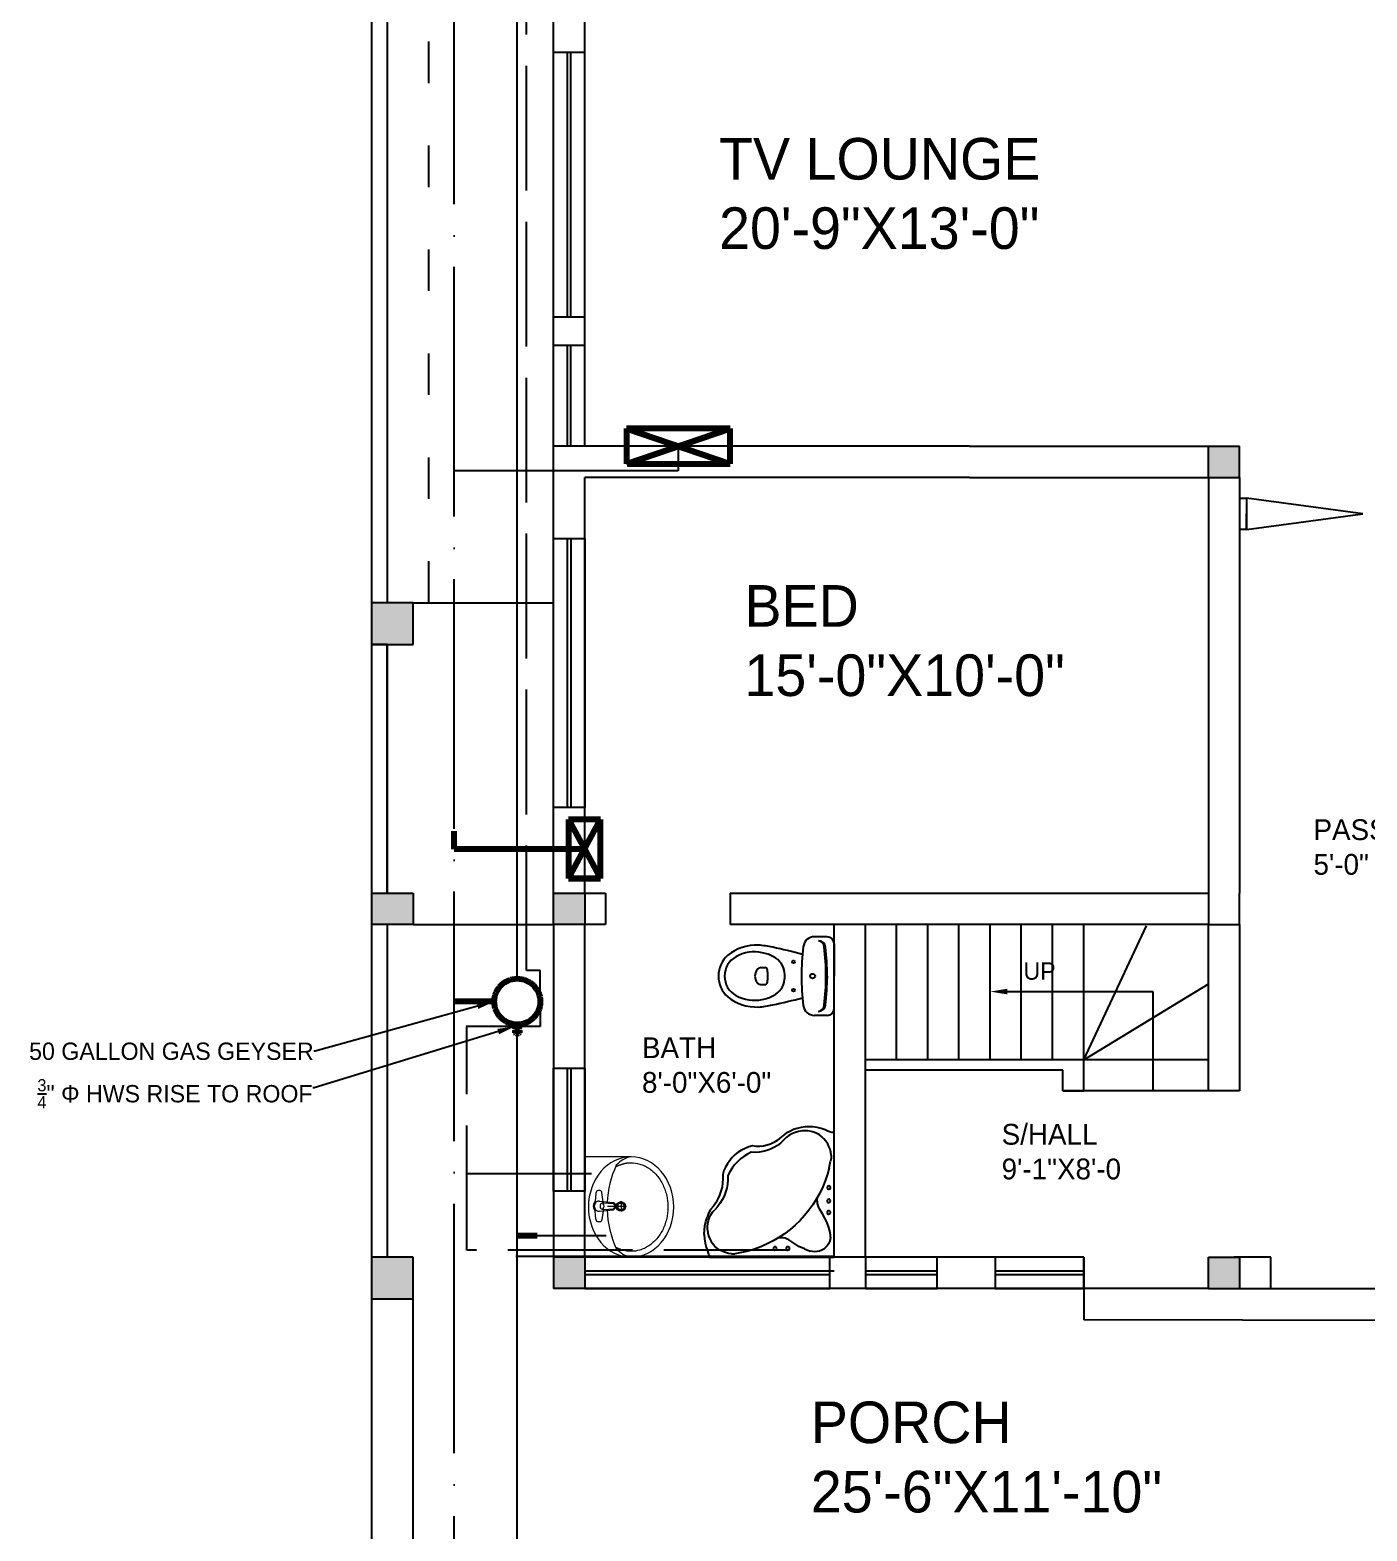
# Model space of a CAD drawing. Header units: inches. Extents: x 15230 to 16216, y 23508 to 24601.
# Drawn here: x 15234.3 to 15620.1, y 23776.1 to 24209.2 of the extents above; entities that cross this region are included whole.
import ezdxf
from ezdxf import colors
from ezdxf.entities.mleader import LeaderData, LeaderLine
from ezdxf.math import Vec2, Vec3

# ---------------------------------------------------------------- set-up
doc = ezdxf.new("R2010")
doc.units = ezdxf.units.IN
doc.header["$MEASUREMENT"] = 0
for name, pattern in [('ACAD_ISO02W100', [15, 12, -3]), ('ACAD_ISO03W100', [30, 12, -18]), ('ACAD_ISO04W100', [30, 24, -3, 0, -3])]:
    doc.linetypes.add(name, pattern=pattern)
for name, color, linetype in [('brownn', 42, 'Continuous'), ('HOT WATER SUPPLY', 1, 'ACAD_ISO02W100'), ('Layer2', 140, 'Continuous'), ('orange', 20, 'Continuous'), ('shade', 145, 'ACAD_ISO03W100'), ('STAIRS', 80, 'Continuous'), ('SUI GAS LINE', 30, 'ACAD_ISO04W100'), ('supply pipe', 140, 'Continuous'), ('TEXT', 31, 'Continuous'), ('WINDOWS', 210, 'Continuous')]:
    doc.layers.add(name, color=color, linetype=linetype)
doc.styles.get("Standard").update_dxf_attribs({"font": ''})
doc.styles.get('Standard').set_extended_font_data('Bahnschrift')

# ---------------------------------------------------------------- blocks, each defined once
blk = doc.blocks.new('A$C551B637B')
for p, q in [((0.012, 1.349, -0.343), (0.024, 1.397, -0.343)), ((0.024, 1.397, -0.343), (0.041, 1.444, -0.343)), ((0.053, 1.479, -0.343), (0.041, 1.444, -0.343)), ((0.053, 1.479, -0.343), (0.06, 1.515, -0.343)), ((0.06, 1.515, -0.343), (1.507, 1.513, -0.343)), ((0.152, 1.41, -0.343), (0.124, 1.387, -0.343)), ((0.182, 1.431, -0.343), (0.152, 1.41, -0.343)), ((0.214, 1.448, -0.343), (0.182, 1.431, -0.343)), ((0.247, 1.46, -0.343), (0.214, 1.448, -0.343)), ((0.282, 1.469, -0.343), (0.247, 1.46, -0.343)), ((0.317, 1.473, -0.343), (0.282, 1.469, -0.343)), ((0.317, 1.473, -0.343), (0.354, 1.473, -0.343)), ((0.431, 1.459, -0.343), (0.354, 1.473, -0.343)), ((0.508, 1.441, -0.343), (0.431, 1.459, -0.343)), ((0.583, 1.418, -0.343), (0.508, 1.441, -0.343)), ((0.657, 1.391, -0.343), (0.583, 1.418, -0.343)), ((0.799, 1.413, -0.343), (0.802, 1.42, -0.343)), ((0.802, 1.405, -0.343), (0.799, 1.413, -0.343)), ((0.802, 1.42, -0.343), (0.805, 1.427, -0.343)), ((0.805, 1.398, -0.343), (0.802, 1.405, -0.343)), ((0.805, 1.427, -0.343), (0.812, 1.432, -0.343)), ((0.812, 1.394, -0.343), (0.805, 1.398, -0.343)), ((0.812, 1.432, -0.343), (0.82, 1.433, -0.343)), ((0.82, 1.393, -0.343), (0.812, 1.394, -0.343)), ((0.828, 1.432, -0.343), (0.82, 1.433, -0.343)), ((0.828, 1.394, -0.343), (0.82, 1.393, -0.343)), ((0.828, 1.432, -0.343), (0.834, 1.427, -0.343)), ((0.834, 1.427, -0.343), (0.828, 1.432, -0.343)), ((0.834, 1.398, -0.343), (0.828, 1.394, -0.343)), ((0.834, 1.427, -0.343), (0.838, 1.42, -0.343)), ((0.838, 1.405, -0.343), (0.834, 1.398, -0.343)), ((0.838, 1.42, -0.343), (0.84, 1.413, -0.343)), ((0.84, 1.413, -0.343), (0.838, 1.405, -0.343)), ((0.949, 1.413, -0.343), (0.95, 1.42, -0.343)), ((0.95, 1.405, -0.343), (0.949, 1.413, -0.343)), ((0.95, 1.42, -0.343), (0.955, 1.427, -0.343)), ((0.955, 1.398, -0.343), (0.95, 1.405, -0.343)), ((0.955, 1.427, -0.343), (0.961, 1.432, -0.343)), ((0.961, 1.394, -0.343), (0.955, 1.398, -0.343)), ((0.961, 1.432, -0.343), (0.968, 1.433, -0.343)), ((0.968, 1.393, -0.343), (0.961, 1.394, -0.343)), ((0.976, 1.432, -0.343), (0.968, 1.433, -0.343)), ((0.976, 1.394, -0.343), (0.968, 1.393, -0.343)), ((0.976, 1.432, -0.343), (0.983, 1.427, -0.343)), ((0.983, 1.398, -0.343), (0.976, 1.394, -0.343)), ((0.983, 1.427, -0.343), (0.988, 1.42, -0.343)), ((0.988, 1.405, -0.343), (0.983, 1.398, -0.343)), ((0.988, 1.42, -0.343), (0.989, 1.413, -0.343)), ((0.989, 1.413, -0.343), (0.988, 1.405, -0.343)), ((1.163, 1.417, -0.343), (1.098, 1.387, -0.343)), ((1.163, 1.417, -0.343), (1.228, 1.441, -0.343)), ((1.255, 1.447, -0.343), (1.228, 1.441, -0.343)), ((1.282, 1.449, -0.343), (1.255, 1.447, -0.343)), ((1.309, 1.448, -0.343), (1.282, 1.449, -0.343)), ((1.336, 1.441, -0.343), (1.309, 1.448, -0.343)), ((1.362, 1.432, -0.343), (1.336, 1.441, -0.343)), ((1.386, 1.418, -0.343), (1.362, 1.432, -0.343)), ((1.406, 1.401, -0.343), (1.386, 1.418, -0.343)), ((1.425, 1.381, -0.343), (1.406, 1.401, -0.343)), ((1.507, 1.513, -0.343), (1.507, 0.068, -0.343)), ((0, 1.249, -0.343), (0.003, 1.298, -0.343)), ((0, 1.249, -0.343), (0.001, 1.198, -0.343)), ((0.003, 1.298, -0.343), (0.012, 1.349, -0.343)), ((0.037, 1.194, -0.343), (0.041, 1.229, -0.343)), ((0.041, 1.229, -0.343), (0.049, 1.265, -0.343)), ((0.049, 1.265, -0.343), (0.063, 1.298, -0.343)), ((0.063, 1.298, -0.343), (0.079, 1.331, -0.343)), ((0.079, 1.331, -0.343), (0.1, 1.359, -0.343)), ((0.124, 1.387, -0.343), (0.1, 1.359, -0.343)), ((0.729, 1.359, -0.343), (0.657, 1.391, -0.343)), ((0.798, 1.324, -0.343), (0.729, 1.359, -0.343)), ((0.866, 1.285, -0.343), (0.798, 1.324, -0.343)), ((0.846, 1.297, -0.343), (0.826, 1.309, -0.343)), ((0.868, 1.29, -0.343), (0.846, 1.297, -0.343)), ((0.932, 1.241, -0.343), (0.866, 1.285, -0.343)), ((0.891, 1.287, -0.343), (0.868, 1.29, -0.343)), ((0.915, 1.288, -0.343), (0.891, 1.287, -0.343)), ((0.938, 1.293, -0.343), (0.915, 1.288, -0.343)), ((0.995, 1.193, -0.343), (0.932, 1.241, -0.343)), ((0.96, 1.302, -0.343), (0.938, 1.293, -0.343)), ((0.98, 1.313, -0.343), (0.96, 1.302, -0.343)), ((1.037, 1.352, -0.343), (0.98, 1.313, -0.343)), ((1.098, 1.387, -0.343), (1.037, 1.352, -0.343)), ((1.441, 1.358, -0.343), (1.425, 1.381, -0.343)), ((1.452, 1.333, -0.343), (1.441, 1.358, -0.343)), ((1.459, 1.226, -0.343), (1.443, 1.17, -0.343)), ((1.46, 1.308, -0.343), (1.452, 1.333, -0.343)), ((1.464, 1.252, -0.343), (1.459, 1.226, -0.343)), ((1.464, 1.28, -0.343), (1.46, 1.308, -0.343)), ((1.464, 1.28, -0.343), (1.464, 1.252, -0.343)), ((0.001, 1.198, -0.343), (0.007, 1.149, -0.343)), ((0.007, 1.149, -0.343), (0.017, 1.099, -0.343)), ((0.017, 1.099, -0.343), (0.032, 1.051, -0.343)), ((0.051, 1.004, -0.343), (0.032, 1.051, -0.343)), ((0.037, 1.194, -0.343), (0.036, 1.158, -0.343)), ((0.036, 1.158, -0.343), (0.04, 1.122, -0.343)), ((0.04, 1.122, -0.343), (0.048, 1.087, -0.343)), ((0.048, 1.087, -0.343), (0.061, 1.053, -0.343)), ((0.061, 1.053, -0.343), (0.077, 1.021, -0.343)), ((1.053, 1.142, -0.343), (0.995, 1.193, -0.343)), ((1.111, 1.087, -0.343), (1.053, 1.142, -0.343)), ((1.164, 1.029, -0.343), (1.111, 1.087, -0.343)), ((1.398, 1.061, -0.343), (1.371, 1.01, -0.343)), ((1.424, 1.114, -0.343), (1.398, 1.061, -0.343)), ((1.443, 1.17, -0.343), (1.424, 1.114, -0.343)), ((0.074, 0.959, -0.343), (0.051, 1.004, -0.343)), ((0.106, 0.922, -0.343), (0.074, 0.959, -0.343)), ((0.077, 1.021, -0.343), (0.097, 0.991, -0.343)), ((0.097, 0.991, -0.343), (0.121, 0.964, -0.343)), ((0.133, 0.882, -0.343), (0.106, 0.922, -0.343)), ((0.153, 0.928, -0.343), (0.121, 0.964, -0.343)), ((0.158, 0.838, -0.343), (0.133, 0.882, -0.343)), ((0.182, 0.889, -0.343), (0.153, 0.928, -0.343)), ((0.207, 0.848, -0.343), (0.182, 0.889, -0.343)), ((1.213, 0.968, -0.343), (1.164, 1.029, -0.343)), ((1.259, 0.905, -0.343), (1.213, 0.968, -0.343)), ((1.302, 0.838, -0.343), (1.259, 0.905, -0.343)), ((1.308, 0.864, -0.343), (1.31, 0.89, -0.343)), ((1.31, 0.89, -0.343), (1.316, 0.915, -0.343)), ((1.316, 0.915, -0.343), (1.325, 0.938, -0.343)), ((1.339, 0.961, -0.343), (1.325, 0.938, -0.343)), ((1.371, 1.01, -0.343), (1.339, 0.961, -0.343)), ((1.423, 0.994, -0.343), (1.425, 1.002, -0.343)), ((1.425, 0.987, -0.343), (1.423, 0.994, -0.343)), ((1.425, 1.002, -0.343), (1.428, 1.009, -0.343)), ((1.428, 0.98, -0.343), (1.425, 0.987, -0.343)), ((1.425, 0.869, -0.343), (1.428, 0.876, -0.343)), ((1.428, 1.009, -0.343), (1.435, 1.013, -0.343)), ((1.435, 0.975, -0.343), (1.428, 0.98, -0.343)), ((1.428, 0.876, -0.343), (1.435, 0.88, -0.343)), ((1.435, 1.013, -0.343), (1.443, 1.014, -0.343)), ((1.443, 0.974, -0.343), (1.435, 0.975, -0.343)), ((1.435, 0.88, -0.343), (1.443, 0.882, -0.343)), ((1.451, 1.013, -0.343), (1.443, 1.014, -0.343)), ((1.451, 0.975, -0.343), (1.443, 0.974, -0.343)), ((1.451, 0.88, -0.343), (1.443, 0.882, -0.343)), ((1.451, 1.013, -0.343), (1.457, 1.009, -0.343)), ((1.457, 0.98, -0.343), (1.451, 0.975, -0.343)), ((1.451, 0.88, -0.343), (1.457, 0.876, -0.343)), ((1.457, 1.009, -0.343), (1.462, 1.002, -0.343)), ((1.462, 0.987, -0.343), (1.457, 0.98, -0.343)), ((1.457, 0.876, -0.343), (1.462, 0.869, -0.343)), ((1.462, 1.002, -0.343), (1.463, 0.994, -0.343)), ((1.463, 0.994, -0.343), (1.462, 0.987, -0.343)), ((0.178, 0.793, -0.343), (0.158, 0.838, -0.343)), ((0.194, 0.747, -0.343), (0.178, 0.793, -0.343)), ((0.206, 0.7, -0.343), (0.194, 0.747, -0.343)), ((0.213, 0.651, -0.343), (0.206, 0.7, -0.343)), ((0.229, 0.804, -0.343), (0.207, 0.848, -0.343)), ((0.246, 0.759, -0.343), (0.229, 0.804, -0.343)), ((0.26, 0.712, -0.343), (0.246, 0.759, -0.343)), ((0.269, 0.665, -0.343), (0.26, 0.712, -0.343)), ((1.34, 0.769, -0.343), (1.302, 0.838, -0.343)), ((1.308, 0.864, -0.343), (1.31, 0.838, -0.343)), ((1.31, 0.838, -0.343), (1.317, 0.813, -0.343)), ((1.317, 0.813, -0.343), (1.327, 0.79, -0.343)), ((1.373, 0.699, -0.343), (1.34, 0.769, -0.343)), ((1.403, 0.627, -0.343), (1.373, 0.699, -0.343)), ((1.423, 0.861, -0.343), (1.425, 0.869, -0.343)), ((1.425, 0.854, -0.343), (1.423, 0.861, -0.343)), ((1.423, 0.707, -0.343), (1.425, 0.715, -0.343)), ((1.425, 0.699, -0.343), (1.423, 0.707, -0.343)), ((1.428, 0.848, -0.343), (1.425, 0.854, -0.343)), ((1.425, 0.715, -0.343), (1.428, 0.721, -0.343)), ((1.428, 0.693, -0.343), (1.425, 0.699, -0.343)), ((1.435, 0.843, -0.343), (1.428, 0.848, -0.343)), ((1.428, 0.721, -0.343), (1.435, 0.726, -0.343)), ((1.443, 0.842, -0.343), (1.435, 0.843, -0.343)), ((1.435, 0.726, -0.343), (1.443, 0.728, -0.343)), ((1.451, 0.843, -0.343), (1.443, 0.842, -0.343)), ((1.451, 0.726, -0.343), (1.443, 0.728, -0.343)), ((1.457, 0.848, -0.343), (1.451, 0.843, -0.343)), ((1.451, 0.726, -0.343), (1.457, 0.721, -0.343)), ((1.462, 0.854, -0.343), (1.457, 0.848, -0.343)), ((1.457, 0.721, -0.343), (1.462, 0.715, -0.343)), ((1.462, 0.699, -0.343), (1.457, 0.693, -0.343)), ((1.462, 0.869, -0.343), (1.463, 0.861, -0.343)), ((1.463, 0.861, -0.343), (1.462, 0.854, -0.343)), ((1.462, 0.715, -0.343), (1.463, 0.707, -0.343)), ((1.463, 0.707, -0.343), (1.462, 0.699, -0.343)), ((0.215, 0.603, -0.343), (0.213, 0.651, -0.343)), ((0.214, 0.553, -0.343), (0.215, 0.603, -0.343)), ((0.228, 0.509, -0.343), (0.214, 0.553, -0.343)), ((0.274, 0.616, -0.343), (0.269, 0.665, -0.343)), ((0.275, 0.567, -0.343), (0.274, 0.616, -0.343)), ((0.297, 0.523, -0.343), (0.275, 0.567, -0.343)), ((0.322, 0.482, -0.343), (0.297, 0.523, -0.343)), ((1.428, 0.552, -0.343), (1.403, 0.627, -0.343)), ((1.435, 0.689, -0.343), (1.428, 0.693, -0.343)), ((1.449, 0.476, -0.343), (1.428, 0.552, -0.343)), ((1.443, 0.687, -0.343), (1.435, 0.689, -0.343)), ((1.451, 0.689, -0.343), (1.443, 0.687, -0.343)), ((1.457, 0.693, -0.343), (1.451, 0.689, -0.343)), ((0.246, 0.468, -0.343), (0.228, 0.509, -0.343)), ((0.269, 0.429, -0.343), (0.246, 0.468, -0.343)), ((0.296, 0.391, -0.343), (0.269, 0.429, -0.343)), ((0.325, 0.356, -0.343), (0.296, 0.391, -0.343)), ((0.352, 0.443, -0.343), (0.322, 0.482, -0.343)), ((0.358, 0.324, -0.343), (0.325, 0.356, -0.343)), ((0.385, 0.407, -0.343), (0.352, 0.443, -0.343)), ((0.421, 0.374, -0.343), (0.385, 0.407, -0.343)), ((0.46, 0.344, -0.343), (0.421, 0.374, -0.343)), ((1.449, 0.476, -0.343), (1.465, 0.399, -0.343)), ((1.47, 0.365, -0.343), (1.465, 0.399, -0.343)), ((1.47, 0.329, -0.343), (1.47, 0.365, -0.343)), ((0.394, 0.297, -0.343), (0.358, 0.324, -0.343)), ((0.432, 0.271, -0.343), (0.394, 0.297, -0.343)), ((0.473, 0.251, -0.343), (0.432, 0.271, -0.343)), ((0.501, 0.319, -0.343), (0.46, 0.344, -0.343)), ((0.515, 0.235, -0.343), (0.473, 0.251, -0.343)), ((0.545, 0.297, -0.343), (0.501, 0.319, -0.343)), ((0.559, 0.222, -0.343), (0.515, 0.235, -0.343)), ((0.591, 0.298, -0.343), (0.545, 0.297, -0.343)), ((0.601, 0.228, -0.343), (0.559, 0.222, -0.343)), ((0.636, 0.296, -0.343), (0.591, 0.298, -0.343)), ((0.644, 0.229, -0.343), (0.601, 0.228, -0.343)), ((0.681, 0.289, -0.343), (0.636, 0.296, -0.343)), ((0.687, 0.225, -0.343), (0.644, 0.229, -0.343)), ((0.726, 0.277, -0.343), (0.681, 0.289, -0.343)), ((0.729, 0.216, -0.343), (0.687, 0.225, -0.343)), ((0.768, 0.261, -0.343), (0.726, 0.277, -0.343)), ((0.769, 0.202, -0.343), (0.729, 0.216, -0.343)), ((0.808, 0.24, -0.343), (0.768, 0.261, -0.343)), ((0.807, 0.183, -0.343), (0.769, 0.202, -0.343)), ((0.844, 0.16, -0.343), (0.807, 0.183, -0.343)), ((0.848, 0.217, -0.343), (0.808, 0.24, -0.343)), ((0.884, 0.19, -0.343), (0.848, 0.217, -0.343)), ((0.917, 0.158, -0.343), (0.884, 0.19, -0.343)), ((1.431, 0.197, -0.343), (1.411, 0.167, -0.343)), ((1.446, 0.228, -0.343), (1.431, 0.197, -0.343)), ((1.458, 0.261, -0.343), (1.446, 0.228, -0.343)), ((1.466, 0.294, -0.343), (1.458, 0.261, -0.343)), ((1.47, 0.329, -0.343), (1.466, 0.294, -0.343)), ((0.877, 0.133, -0.343), (0.844, 0.16, -0.343)), ((0.913, 0.103, -0.343), (0.877, 0.133, -0.343)), ((0.951, 0.077, -0.343), (0.913, 0.103, -0.343)), ((0.948, 0.124, -0.343), (0.917, 0.158, -0.343)), ((0.981, 0.101, -0.343), (0.948, 0.124, -0.343)), ((0.992, 0.054, -0.343), (0.951, 0.077, -0.343)), ((1.017, 0.083, -0.343), (0.981, 0.101, -0.343)), ((1.035, 0.034, -0.343), (0.992, 0.054, -0.343)), ((1.055, 0.068, -0.343), (1.017, 0.083, -0.343)), ((1.079, 0.02, -0.343), (1.035, 0.034, -0.343)), ((1.094, 0.056, -0.343), (1.055, 0.068, -0.343)), ((1.125, 0.009, -0.343), (1.079, 0.02, -0.343)), ((1.134, 0.049, -0.343), (1.094, 0.056, -0.343)), ((1.171, 0.002, -0.343), (1.125, 0.009, -0.343)), ((1.168, 0.047, -0.343), (1.134, 0.049, -0.343)), ((1.204, 0.048, -0.343), (1.168, 0.047, -0.343)), ((1.218, 0, -0.343), (1.171, 0.002, -0.343)), ((1.239, 0.054, -0.343), (1.204, 0.048, -0.343)), ((1.264, 0.002, -0.343), (1.218, 0, -0.343)), ((1.272, 0.064, -0.343), (1.239, 0.054, -0.343)), ((1.31, 0.009, -0.343), (1.264, 0.002, -0.343)), ((1.304, 0.078, -0.343), (1.272, 0.064, -0.343)), ((1.335, 0.095, -0.343), (1.304, 0.078, -0.343)), ((1.356, 0.02, -0.343), (1.31, 0.009, -0.343)), ((1.363, 0.116, -0.343), (1.335, 0.095, -0.343)), ((1.4, 0.036, -0.343), (1.356, 0.02, -0.343)), ((1.388, 0.14, -0.343), (1.363, 0.116, -0.343)), ((1.411, 0.167, -0.343), (1.388, 0.14, -0.343)), ((1.425, 0.049, -0.343), (1.4, 0.036, -0.343)), ((1.451, 0.06, -0.343), (1.425, 0.049, -0.343)), ((1.479, 0.066, -0.343), (1.451, 0.06, -0.343)), ((1.507, 0.068, -0.343), (1.479, 0.066, -0.343))]:
    blk.add_line(p, q)
blk = doc.blocks.new('A$C73A21F1E')
for p, q in [((0, 0.615), (0, 0.5434)), ((0.04, 0.655), (0.2225, 0.655)), ((0.2225, 0.615), (0.2114, 0.615)), ((0.405, 0.655), (0.2225, 0.655)), ((0.2225, 0.615), (0.2336, 0.615)), ((0.445, 0.615), (0.445, 0.5434)), ((0.1745, 0.242), (0.1745, 0.2621)), ((0.2705, 0.242), (0.2705, 0.2621))]:
    blk.add_line(p, q)
for centre, radius in [((0.2225, 0.533), 0.0135), ((0.2225, 0.533), 0.0135), ((0.1425, 0.425), 0.0075), ((0.3025, 0.425), 0.0075)]:
    blk.add_circle(centre, radius)
for centre, radius, start, end in [((0.04, 0.615), 0.04, 90, 180), ((0.063, 0.5663), 0.04, 96.27189, 180), ((0.0624, 0.5591), 0.04, 96.21414, 169.75716), ((0.2225, -0.885), 1.493, 90, 96.33055), ((0.2225, -0.885), 1.5, 90, 96.27189), ((0.2225, -0.885), 1.5, 83.72811, 90), ((0.2225, -0.885), 1.493, 83.66945, 90), ((0.382, 0.5663), 0.04, 0, 83.72811), ((0.3826, 0.5591), 0.04, 10.24284, 83.78586), ((0.405, 0.615), 0.04, 0, 90), ((0.064, 0.5434), 0.064, 180, 263.20695), ((0.381, 0.5434), 0.064, 276.79305, 0), ((0.2225, 1.874), 1.404, 263.20695, 270), ((2.5087, -0.1946), 2.5, 164.45601, 168.42561), ((0.2225, 1.874), 1.404, 270, 276.79305), ((-2.0637, -0.1946), 2.5, 11.57439, 15.54399), ((0.2155, 0.259), 0.1156, 96.24191, 152.59732), ((0.2225, 0.195), 0.18, 90, 96.24191), ((0.2225, 0.195), 0.18, 83.75809, 90), ((0.2295, 0.259), 0.1156, 27.40268, 83.75809), ((0.6457, 0.1793), 0.6, 167.70933, 175.6206), ((0.3348, 0.1972), 0.25, 152.59732, 168.38048), ((0.1895, 0.2621), 0.015, 96.64916, 180), ((0.2225, -0.021), 0.3, 90, 96.64916), ((0.2225, -0.021), 0.3, 83.35084, 90), ((0.2555, 0.2621), 0.015, 0, 83.35084), ((0.1102, 0.1972), 0.25, 11.61952, 27.40268), ((-0.2007, 0.1793), 0.6, 4.3794, 12.29067), ((0.3073, 0.2146), 0.26, 177.69717, 218.71313), ((0.3015, 0.204), 0.216, 168.38048, 209.11615), ((0.2045, 0.242), 0.03, 180, 233.1301), ((0.2225, 0.266), 0.06, 233.1301, 270), ((0.2225, 0.266), 0.06, 270, 306.8699), ((0.2405, 0.242), 0.03, 306.8699, 0), ((0.1435, 0.204), 0.216, 330.88385, 11.61952), ((0.1377, 0.2146), 0.26, 321.28687, 2.30283), ((0.2225, 0.16), 0.1256, 209.11615, 270), ((0.2225, 0.16), 0.1256, 270, 330.88385), ((0.2225, 0.16), 0.16, 222.43623, 270), ((0.2225, 0.16), 0.16, 270, 317.56377)]:
    blk.add_arc(centre, radius, start, end)
blk = doc.blocks.new('A$C33FC0FF0')
at = {"lineweight": 5}
for p, q in [((0, 0.4507), (0.508, 0.4507)), ((0, 0.2159), (0, 0.4507)), ((0.1789, 0.3732), (0.1792, 0.3806)), ((0.1929, 0.3939), (0.2338, 0.3984)), ((0.2335, 0.3797), (0.2398, 0.3058)), ((0.2832, 0.3797), (0.277, 0.3058)), ((0.3236, 0.3939), (0.2827, 0.3984)), ((0.3375, 0.3732), (0.3372, 0.3806)), ((0.508, 0.2159), (0.508, 0.4507)), ((0.2354, 0.3571), (0.1891, 0.3634)), ((0.2409, 0.3556), (0.2454, 0.3058)), ((0.2576, 0.3357), (0.2576, 0.2387)), ((0.2759, 0.3552), (0.2714, 0.3058)), ((0.281, 0.3571), (0.3273, 0.3634)), ((0.2841, 0.267), (0.2315, 0.267)), ((0.2483, 0.2966), (0.2503, 0.2841)), ((0.2681, 0.2966), (0.2661, 0.2841))]:
    blk.add_line(p, q, dxfattribs=at)
for radius in [0.0238, 0.0218, 0.0168]:
    blk.add_circle((0.2574, 0.2676), radius, dxfattribs=at)
for centre, radius, start, end in [((0.1922, 0.381), 0.0129, 87.02469, 181.37616), ((0.2584, 0.3802), 0.0249, 351.54663, 188.45337), ((0.2328, 0.4098), 0.0115, 274.68096, 310.75251), ((0.2584, 0.3802), 0.0277, 49.17451, 130.75251), ((0.2584, 0.3802), 0.0219, 37.14189, 142.85811), ((0.284, 0.4098), 0.0115, 229.17451, 265.31904), ((0.3242, 0.381), 0.0129, 358.62384, 92.97531), ((0.2545, -0.1673), 0.5045, 91.75198, 114.66864), ((0.1903, 0.3749), 0.0115, 188.60956, 263.97132), ((0.2584, 0.3149), 0.0207, 206.0612, 333.9388), ((0.2584, 0.3555), 0.0175, 352.53044, 188.64942), ((0.2427, 0.3589), 0.00379, 241.88716, 322.88594), ((0.2584, 0.3132), 0.015, 209.69773, 330.30227), ((0.26, 0.3772), 0.0251, 235.27917, 265.14883), ((0.2557, 0.3798), 0.0276, 274.57232, 303.01377), ((0.2737, 0.3589), 0.00379, 217.11406, 298.11284), ((0.2545, -0.1673), 0.5045, 65.33136, 87.44894), ((0.3261, 0.3749), 0.0115, 276.02868, 351.39044), ((0.136, 0.1886), 0.1379, 131.90607, 168.53046), ((0.2582, 0.2909), 0.0104, 220.61316, 319.38684), ((0.373, 0.1886), 0.1379, 11.46972, 48.09393)]:
    blk.add_arc(centre, radius, start, end, dxfattribs=at)
at = {"lineweight": 5, "extrusion": (5.55112e-17, -3.33067e-16, -1)}
blk.add_ellipse((0.254, 0.2159), major_axis=(0.254, 0), ratio=0.850394, dxfattribs=at)
at = {"lineweight": 5}
blk.add_open_spline([(0.4566, 0.295), (0.4577, 0.2931), (0.4587, 0.2912), (0.4603, 0.2883), (0.4607, 0.2873), (0.4617, 0.2854), (0.4622, 0.2844), (0.4627, 0.2832), (0.4629, 0.283), (0.4633, 0.282), (0.4636, 0.2813), (0.4644, 0.2796), (0.4648, 0.2786), (0.4657, 0.2767), (0.4661, 0.2757), (0.4668, 0.2737), (0.4672, 0.2728), (0.468, 0.2708), (0.4683, 0.2698), (0.469, 0.2679), (0.4694, 0.2669), (0.4699, 0.2655), (0.47, 0.265), (0.4703, 0.264), (0.4705, 0.2635), (0.4708, 0.2625), (0.471, 0.262), (0.4713, 0.2611), (0.4714, 0.2606), (0.4715, 0.2601), (0.4716, 0.2601), (0.4717, 0.2596), (0.4718, 0.2591), (0.4721, 0.2582), (0.4722, 0.2577), (0.4725, 0.2567), (0.4726, 0.2562), (0.4729, 0.2552), (0.473, 0.2548), (0.4734, 0.2533), (0.4736, 0.2523), (0.4741, 0.2504), (0.4743, 0.2494), (0.4747, 0.2475), (0.4749, 0.2465), (0.4753, 0.2446), (0.4755, 0.2437), (0.4758, 0.2417), (0.476, 0.2408), (0.4763, 0.2389), (0.4764, 0.2379), (0.4767, 0.236), (0.4768, 0.2351), (0.477, 0.2332), (0.4771, 0.2322), (0.4774, 0.2294), (0.4776, 0.2275), (0.4778, 0.2238), (0.4779, 0.2219), (0.478, 0.2191), (0.478, 0.2182), (0.478, 0.2168), (0.478, 0.2163), (0.478, 0.2159), (0.478, 0.2017), (0.476, 0.1868), (0.4693, 0.1641), (0.4665, 0.1565), (0.4595, 0.1415), (0.4553, 0.134), (0.4493, 0.1249), (0.448, 0.1231), (0.4429, 0.1159), (0.4387, 0.1106), (0.4281, 0.0987), (0.4214, 0.0921), (0.4069, 0.0798), (0.3992, 0.0741), (0.3828, 0.0636), (0.3742, 0.0588), (0.3564, 0.0503), (0.3473, 0.0466), (0.3286, 0.0403), (0.319, 0.0377), (0.305, 0.0347), (0.3003, 0.0339), (0.2908, 0.0324), (0.2861, 0.0318), (0.2769, 0.0308), (0.2722, 0.0304), (0.2631, 0.03), (0.2587, 0.0299), (0.2539, 0.0299), (0.2538, 0.0299), (0.2491, 0.0299), (0.2448, 0.03), (0.2358, 0.0304), (0.2311, 0.0308), (0.2219, 0.0318), (0.2172, 0.0324), (0.2077, 0.0339), (0.203, 0.0347), (0.189, 0.0377), (0.1794, 0.0403), (0.1607, 0.0466), (0.1516, 0.0503), (0.1338, 0.0588), (0.1252, 0.0636), (0.1088, 0.0741), (0.1011, 0.0798), (0.0866, 0.0921), (0.0799, 0.0987), (0.0678, 0.1123), (0.0623, 0.1195), (0.0527, 0.134), (0.0485, 0.1415), (0.0415, 0.1565), (0.0387, 0.1641), (0.032, 0.1868), (0.03, 0.2017), (0.03, 0.2301), (0.032, 0.245), (0.0387, 0.2676), (0.0415, 0.2752), (0.0469, 0.2866), (0.0489, 0.2906), (0.051, 0.2944)], degree=3, knots=[2.909358, 2.909358, 2.909358, 2.909358, 3.057135, 3.057135, 3.131023, 3.131023, 3.204911, 3.204911, 3.223577, 3.223577, 3.278799, 3.278799, 3.352687, 3.352687, 3.426575, 3.426575, 3.500463, 3.500463, 3.574351, 3.574351, 3.64824, 3.64824, 3.685184, 3.685184, 3.722128, 3.722128, 3.759072, 3.759072, 3.796016, 3.796016, 3.796675, 3.796675, 3.83296, 3.83296, 3.869904, 3.869904, 3.906848, 3.906848, 3.943792, 3.943792, 4.01768, 4.01768, 4.091568, 4.091568, 4.165457, 4.165457, 4.239345, 4.239345, 4.313233, 4.313233, 4.387121, 4.387121, 4.461009, 4.461009, 4.534897, 4.534897, 4.682673, 4.682673, 4.83045, 4.83045, 4.904338, 4.904338, 4.942871, 4.942871, 4.942871, 5.090647, 5.090647, 5.164535, 5.164535, 5.238424, 5.238424, 5.257089, 5.257089, 5.312312, 5.312312, 5.3862, 5.3862, 5.460088, 5.460088, 5.533976, 5.533976, 5.607864, 5.607864, 5.681752, 5.681752, 5.718696, 5.718696, 5.755641, 5.755641, 5.792585, 5.792585, 5.829529, 5.829529, 5.830188, 5.830188, 5.866473, 5.866473, 5.903417, 5.903417, 5.940361, 5.940361, 5.977305, 5.977305, 6.051193, 6.051193, 6.125081, 6.125081, 6.198969, 6.198969, 6.272857, 6.272857, 6.346746, 6.346746, 6.420634, 6.420634, 6.494522, 6.494522, 6.56841, 6.56841, 6.716186, 6.716186, 6.863963, 6.863963, 6.937851, 6.937851, 6.976384, 6.976384, 6.976384, 6.976384], dxfattribs=at)

msp = doc.modelspace()

# ---------------------------------------------------------------- hatches: boundary and pattern name
at = {"layer": 'Defpoints'}
h = msp.add_hatch(dxfattribs=at)
h.set_pattern_fill('AR-CONC', color=250)
h.set_pattern_definition([(50, (0, 0), (7.1726018, -0.6275213), [0.75, -8.25]), (355, (0, 0), (-1.3875133, 7.5219213), [0.6, -6.6]), (100.451444, (0.598, -0.052), (5.7850885, 6.8943999), [0.637402, -7.0114211]), (46.1842, (0, 2), (10.6724133, -1.6551928), [1.125, -12.375]), (96.635635, (0.889, 1.862), (9.3466195, 9.741186), [0.9561034, -10.5171376]), (351.184164, (0, 2), (9.3466195, 9.741186), [0.9, -9.9]), (21, (1, 1.5), (5.9690705, -4.0261889), [0.75, -8.25]), (326, (1, 1.5), (2.4331533, 7.2515005), [0.6, -6.6]), (71.451445, (1.4974, 1.1645), (8.4022238, 3.2253115), [0.6374019, -7.0114211]), (37.5, (0, 0), (0.12159855, 3.32893854), [0, -6.52, 0, -6.7, 0, -6.625]), (7.5, (0, 0), (2.63069537, 3.9441171), [0, -3.82, 0, -6.37, 0, -2.525]), (327.5, (-2.23, 0), (5.33822436, -0.22554872), [0, -2.5, 0, -7.8, 0, -10.35]), (317.5, (-3.23, 0), (5.8318617, 1.0010498), [0, -3.25, 0, -5.18, 0, -7.35])])
h.paths.add_polyline_path([(15586.33, 23643.61), (15574.33, 23643.61), (15574.33, 23631.61), (15586.33, 23631.61)])
h.paths.add_polyline_path([(15344.83, 23643.61), (15332.83, 23643.61), (15332.83, 23634.11), (15332.83, 23633.11), (15344.83, 23633.11)])
h.paths.add_polyline_path([(15344.83, 23736.16), (15332.83, 23736.16), (15332.83, 23724.16), (15344.83, 23724.16)])
h.paths.add_polyline_path([(15344.83, 23855.1), (15332.83, 23855.1), (15332.83, 23843.1), (15344.83, 23843.1)])
h.paths.add_polyline_path([(15394.33, 23855.1), (15385.33, 23855.1), (15385.33, 23846.1), (15394.33, 23846.1)])
h.paths.add_polyline_path([(15583.33, 23855.1), (15581.75, 23855.1), (15574.33, 23855.1), (15574.33, 23846.1), (15583.33, 23846.1)])
h.paths.add_polyline_path([(15665.83, 23855.1), (15656.83, 23855.1), (15656.83, 23846.1), (15665.83, 23846.1)])
h.paths.add_polyline_path([(15665.83, 23765.1), (15656.83, 23765.1), (15656.83, 23756.1), (15665.83, 23756.1)])
h.paths.add_polyline_path([(15665.83, 23736.16), (15653.83, 23736.16), (15653.83, 23724.16), (15665.83, 23724.16)])
h.paths.add_polyline_path([(15830.83, 23765.1), (15821.83, 23765.1), (15821.83, 23756.1), (15830.83, 23756.1)])
h.paths.add_polyline_path([(15830.83, 23945.1), (15821.83, 23945.1), (15821.83, 23936.1), (15830.83, 23936.1)])
h.paths.add_polyline_path([(15665.83, 23945.1), (15656.83, 23945.1), (15656.83, 23936.1), (15665.83, 23936.1)])
h.paths.add_polyline_path([(15394.33, 23960.1), (15385.33, 23960.1), (15385.33, 23951.1), (15394.33, 23951.1)])
h.paths.add_polyline_path([(15344.83, 23960.1), (15332.83, 23960.1), (15332.83, 23951.1), (15344.83, 23951.1)])
h.paths.add_polyline_path([(15344.83, 24043.89), (15332.83, 24043.89), (15332.83, 24031.89), (15344.83, 24031.89)])
h.paths.add_polyline_path([(15583.33, 24089.08), (15574.33, 24089.09), (15574.33, 24080.1), (15583.33, 24080.1)])
h.paths.add_polyline_path([(15830.83, 24190.1), (15821.83, 24190.1), (15821.83, 24181.1), (15830.83, 24181.1)])
h.paths.add_polyline_path([(15830.83, 24074.1), (15821.83, 24074.1), (15821.83, 24065.1), (15830.83, 24065.1)])
h.paths.add_polyline_path([(15830.83, 24259.1), (15821.83, 24259.1), (15821.83, 24250.1), (15830.83, 24250.1)])
h.paths.add_polyline_path([(15689.83, 24259.1), (15677.83, 24259.1), (15677.83, 24250.1), (15689.83, 24250.1)])
h.paths.add_polyline_path([(15583.33, 24254.1), (15574.33, 24254.1), (15574.33, 24245.1), (15583.33, 24245.1)])
h.paths.add_polyline_path([(15586.33, 24310.1), (15574.33, 24310.1), (15574.33, 24301.1), (15586.33, 24301.1)])
h.paths.add_polyline_path([(15394.33, 24254.1), (15385.33, 24254.1), (15385.33, 24245.1), (15394.33, 24245.1)])
h.paths.add_polyline_path([(15394.33, 24395.1), (15385.33, 24395.1), (15385.33, 24386.1), (15385.33, 24385.1), (15394.33, 24385.1), (15394.33, 24386.1)])
h.paths.add_polyline_path([(15394.33, 24476.1), (15385.33, 24476.1), (15385.33, 24467.1), (15394.33, 24467.1)])

# ---------------------------------------------------------------- linework, layer by layer
for p, q in [((15332.83, 24600.6), (15332.83, 23846.1)), ((15337.33, 24596.1), (15337.33, 24043.89)), ((15385.33, 24080.1), (15385.33, 24245.1)), ((15394.33, 24089.1), (15394.33, 24245.1)), ((15421.33, 24089.1), (15394.33, 24089.1)), ((15505.33, 24089.1), (15421.33, 24089.1)), ((15505.33, 24089.1), (15583.33, 24089.08)), ((15574.33, 24080.1), (15574.33, 24089.08)), ((15583.33, 24080.1), (15583.33, 24089.08)), ((15385.33, 23960.1), (15385.33, 24080.1)), ((15421.33, 24080.1), (15394.33, 24080.1)), ((15394.33, 23960.1), (15394.33, 24080.1)), ((15505.33, 24080.1), (15421.33, 24080.1)), ((15505.33, 24080.1), (15574.33, 24080.1)), ((15574.33, 24080.1), (15574.33, 23960.1)), ((15583.33, 24080.1), (15583.33, 23960.1)), ((15337.33, 24031.89), (15337.33, 23960.1)), ((15385.33, 23951.1), (15385.33, 23960.1)), ((15385.33, 23951.1), (15385.33, 23960.1)), ((15385.33, 23960.1), (15394.33, 23960.1)), ((15394.33, 23960.1), (15400.33, 23960.1)), ((15400.33, 23960.1), (15400.33, 23951.1)), ((15436.33, 23960.1), (15436.33, 23951.1)), ((15436.33, 23960.1), (15574.33, 23960.1)), ((15574.33, 23960.1), (15574.33, 23951.1)), ((15583.33, 23951.1), (15583.33, 23960.1)), ((15337.33, 23951.1), (15337.33, 23855.1)), ((15394.33, 23951.1), (15385.33, 23951.1)), ((15385.33, 23951.1), (15385.33, 23846.1)), ((15394.33, 23951.1), (15385.33, 23951.1)), ((15394.33, 23855.1), (15394.33, 23951.1)), ((15400.33, 23951.1), (15394.33, 23951.1)), ((15574.33, 23951.1), (15436.33, 23951.1)), ((15466.33, 23855.1), (15466.33, 23951.1)), ((15475.33, 23855.1), (15475.33, 23951.1)), ((15574.33, 23951.1), (15583.33, 23951.1)), ((15574.33, 23903.1), (15574.33, 23951.1)), ((15583.33, 23951.1), (15583.33, 23903.1)), ((15583.33, 23903.1), (15574.33, 23903.1)), ((15538.33, 23855.1), (15394.33, 23855.1)), ((15538.33, 23855.1), (15538.33, 23837.08)), ((15332.83, 23846.1), (15332.83, 23704.1)), ((15394.33, 23846.1), (15385.33, 23846.1)), ((15574.33, 23846.1), (15394.33, 23846.1)), ((15574.33, 23846.1), (15656.83, 23846.1)), ((15538.33, 23837.1), (15647.83, 23836.93))]:
    msp.add_line(p, q)
at = {"lineweight": 211, "ltscale": 3}
for p, q in [((15436.27, 24094.21), (15406.4, 24094.21)), ((15406.4, 24094.21), (15406.4, 24083.98)), ((15406.4, 24083.98), (15436.27, 24094.21)), ((15436.27, 24094.21), (15406.4, 24094.21)), ((15406.4, 24094.21), (15436.27, 24083.98)), ((15436.27, 24083.98), (15436.27, 24094.21)), ((15406.68, 24083.98), (15436.27, 24083.98)), ((15389.66, 23981.38), (15389.66, 23964.34)), ((15398.9, 23981.38), (15389.66, 23981.38)), ((15389.66, 23981.38), (15398.9, 23964.34)), ((15389.66, 23964.34), (15398.9, 23981.38)), ((15398.9, 23964.34), (15398.9, 23981.38)), ((15389.66, 23964.34), (15398.9, 23964.34)), ((15398.9, 23964.34), (15389.66, 23964.34))]:
    msp.add_line(p, q, dxfattribs=at)
at = {"ltscale": 3}
msp.add_line((15558.25, 23931.75), (15558.25, 23903.1), dxfattribs=at)
at = {"layer": 'brownn'}
for p, q in [((15344.83, 24043.89), (15385.33, 24043.89)), ((15344.83, 23951.1), (15385.33, 23951.1))]:
    msp.add_line(p, q, dxfattribs=at)
at = {"layer": 'Defpoints'}
for p, q in [((15574.33, 24080.1), (15583.33, 24080.1)), ((15344.83, 24043.89), (15332.83, 24043.89)), ((15344.83, 24031.89), (15344.83, 24043.89)), ((15337.33, 24031.89), (15332.83, 24031.89)), ((15332.83, 24031.89), (15344.83, 24031.89)), ((15337.33, 23960.1), (15337.33, 24031.89)), ((15332.83, 23960.1), (15344.83, 23960.1)), ((15344.83, 23960.1), (15344.83, 23951.1)), ((15394.33, 23960.1), (15394.33, 23951.1)), ((15344.83, 23951.1), (15332.83, 23951.1)), ((15344.83, 23855.1), (15332.83, 23855.1)), ((15332.83, 23855.1), (15332.83, 23843.1)), ((15344.83, 23724.16), (15344.83, 23855.1)), ((15394.33, 23855.1), (15385.33, 23855.1)), ((15394.33, 23855.1), (15394.33, 23846.1)), ((15574.33, 23846.1), (15574.33, 23855.1)), ((15574.33, 23855.1), (15583.33, 23855.1)), ((15592.33, 23855.1), (15581.75, 23855.1)), ((15583.33, 23855.1), (15583.33, 23846.1)), ((15592.33, 23846.1), (15592.33, 23855.1)), ((15583.33, 23846.1), (15592.33, 23846.1)), ((15332.83, 23843.1), (15344.83, 23843.1))]:
    msp.add_line(p, q, dxfattribs=at)
at = {"layer": 'HOT WATER SUPPLY', "ltscale": 3}
for p, q in [((15377.51, 23937.87), (15377.51, 24480.91)), ((15381.49, 23937.87), (15377.51, 23937.87)), ((15381.49, 23928.88), (15381.49, 23937.87)), ((15381.49, 23928.88), (15381.49, 23921.67)), ((15381.49, 23921.67), (15360.17, 23921.67)), ((15360.32, 23857.13), (15360.32, 23921.67)), ((15360.32, 23857.13), (15360.32, 23879.22)), ((15360.32, 23879.22), (15400.74, 23879.22)), ((15453.13, 23857.13), (15360.32, 23857.13))]:
    msp.add_line(p, q, dxfattribs=at)
at = {"layer": 'Layer2', "lineweight": 211, "ltscale": 3}
msp.add_line((15380.58, 23861.31), (15374.86, 23861.31), dxfattribs=at)
at = {"layer": 'orange'}
for p, q in [((15583.33, 24074.1), (15585.33, 24074.1)), ((15585.33, 24074.1), (15585.33, 24065.1)), ((15618.93, 24069.6), (15585.33, 24074.1)), ((15585.33, 24065.1), (15585.33, 24069.6)), ((15585.33, 24065.1), (15618.93, 24069.6)), ((15585.33, 24065.1), (15583.33, 24065.1))]:
    msp.add_line(p, q, dxfattribs=at)
at = {"layer": 'shade'}
msp.add_line((15349.33, 24043.89), (15349.33, 24512.1), dxfattribs=at)
at = {"layer": 'STAIRS'}
for p, q in [((15484.33, 23939.1), (15484.33, 23951.1)), ((15493.33, 23939.1), (15493.33, 23951.1)), ((15502.33, 23939.1), (15502.33, 23951.1)), ((15511.33, 23939.1), (15511.33, 23951.1)), ((15520.33, 23939.1), (15520.33, 23951.1)), ((15529.33, 23939.1), (15529.33, 23951.1)), ((15538.33, 23939.1), (15538.33, 23951.1)), ((15538.33, 23912.1), (15556.43, 23950.68)), ((15484.33, 23912.1), (15484.33, 23939.1)), ((15493.33, 23912.1), (15493.33, 23939.1)), ((15502.33, 23912.1), (15502.33, 23939.1)), ((15511.33, 23912.1), (15511.33, 23939.1)), ((15520.33, 23912.1), (15520.33, 23939.1)), ((15529.33, 23912.1), (15529.33, 23939.1)), ((15538.33, 23903.1), (15538.33, 23939.1)), ((15538.33, 23912.1), (15574.52, 23934.11)), ((15538.33, 23912.1), (15475.33, 23912.1)), ((15574.33, 23912.1), (15538.33, 23912.1)), ((15532.33, 23909.1), (15475.63, 23909.1)), ((15532.33, 23903.1), (15532.33, 23909.1)), ((15538.33, 23903.1), (15532.33, 23903.1)), ((15532.33, 23903.1), (15538.33, 23903.1)), ((15574.33, 23903.1), (15538.33, 23903.1))]:
    msp.add_line(p, q, dxfattribs=at)
at = {"layer": 'SUI GAS LINE', "ltscale": 3}
for p, q in [((15356.67, 23618.33), (15356.67, 24494.58)), ((15421.33, 24089.1), (15421.33, 24081.97)), ((15421.33, 24081.97), (15356.67, 24081.97))]:
    msp.add_line(p, q, dxfattribs=at)
at = {"layer": 'SUI GAS LINE', "lineweight": 211, "ltscale": 3}
for p, q in [((15356.65, 23972.86), (15356.65, 23978.03)), ((15394.28, 23972.86), (15356.65, 23972.86)), ((15368.24, 23928.88), (15356.67, 23928.88))]:
    msp.add_line(p, q, dxfattribs=at)
for centre, radius in [((15374.86, 23928.88), 6.62), ((15374.8, 23921.55), 0.666), ((15374.89, 23920.17), 0.666)]:
    msp.add_circle(centre, radius, dxfattribs=at)
at = {"layer": 'supply pipe'}
for p, q in [((15374.86, 23935.5), (15374.86, 24486.78)), ((15466.33, 23855.1), (15466.33, 23945.53)), ((15374.86, 23609.45), (15374.86, 23922.25)), ((15400.5, 23861.31), (15380.58, 23861.31)), ((15466.33, 23855.34), (15374.41, 23855.34))]:
    msp.add_line(p, q, dxfattribs=at)
at = {"layer": 'WINDOWS'}
for p, q in [((15385.33, 24126.34), (15385.33, 24202.83)), ((15385.33, 24202.83), (15394.33, 24202.83)), ((15389.33, 24126.34), (15389.33, 24202.83)), ((15390.33, 24126.34), (15390.33, 24202.83)), ((15394.33, 24126.34), (15394.33, 24202.83)), ((15394.33, 24126.34), (15385.33, 24126.34)), ((15385.33, 24089.1), (15385.33, 24118.25)), ((15385.33, 24118.25), (15394.33, 24118.25)), ((15389.33, 24089.1), (15389.33, 24118.25)), ((15390.33, 24089.1), (15390.33, 24118.25)), ((15394.33, 24089.1), (15394.33, 24118.25)), ((15394.33, 24089.1), (15385.33, 24089.1)), ((15385.33, 23984.84), (15385.33, 24062.5)), ((15385.33, 24062.5), (15394.33, 24062.5)), ((15389.33, 23984.84), (15389.33, 24062.5)), ((15390.33, 24062.5), (15390.33, 23984.84)), ((15394.33, 24062.5), (15394.33, 23984.84)), ((15394.33, 23984.84), (15385.33, 23984.84)), ((15385.33, 23874.17), (15385.33, 23909.67)), ((15385.33, 23909.67), (15394.33, 23909.67)), ((15389.33, 23874.17), (15389.33, 23909.67)), ((15390.33, 23909.67), (15390.33, 23874.17)), ((15394.33, 23909.67), (15394.33, 23874.17)), ((15394.33, 23874.17), (15385.33, 23874.17)), ((15394.33, 23855.1), (15394.33, 23846.1)), ((15466.33, 23855.1), (15394.33, 23855.1)), ((15465.06, 23846.1), (15465.06, 23855.1)), ((15475.33, 23855.1), (15475.33, 23846.1)), ((15496.07, 23855.1), (15475.33, 23855.1)), ((15496.07, 23846.1), (15496.07, 23855.1)), ((15512.74, 23855.1), (15512.74, 23846.1)), ((15538.33, 23855.1), (15512.74, 23855.1)), ((15538.33, 23846.1), (15538.33, 23855.1)), ((15466.33, 23851.1), (15394.33, 23851.1)), ((15394.33, 23850.1), (15465.06, 23850.1)), ((15496.07, 23851.1), (15475.33, 23851.1)), ((15475.33, 23850.1), (15496.07, 23850.1)), ((15538.33, 23851.1), (15512.74, 23851.1)), ((15512.74, 23850.1), (15538.33, 23850.1)), ((15394.33, 23846.1), (15465.06, 23846.1)), ((15475.33, 23846.1), (15496.07, 23846.1)), ((15512.74, 23846.1), (15538.33, 23846.1))]:
    msp.add_line(p, q, dxfattribs=at)

# ---------------------------------------------------------------- block references
at = {"color": 7}
for name, p, xscale, yscale, zscale, rotation in [('A$C73A21F1E', (15432.94, 23947.56), 50.97689218446249, 50.97689218446249, 50.97689218446249, 270), ('A$C551B637B', (15428.83, 23892.77, 8.54), -24.89428697153926, 24.89428697153926, 24.89428697153926, 180), ('A$C33FC0FF0', (15420.04, 23855.1), 57.04069280285601, 57.04069280285601, 57.04069280285601, 90)]:
    msp.add_blockref(name, p, dxfattribs=dict(at, xscale=xscale, yscale=yscale, zscale=zscale, rotation=rotation))

# ---------------------------------------------------------------- texts
at = {"ltscale": 3, "insert": (15520.95, 23940.18), "char_height": 5, "attachment_point": 1}
msp.add_mtext_dynamic_manual_height_columns('UP', width=21.6146, gutter_width=1, heights=[0], dxfattribs=at)
at = {"layer": 'TEXT', "char_height": 6, "attachment_point": 1}
for s, insert in [('{\\H2x;TV LOUNGE \\P20\'-9"X13\'-0"}', (15433.1, 24178.03)), ('{\\H2x;BED\\P15\'-0"X10\'-0"}', (15440.43, 24049.03)), ('PASSAGE \\P5\'-0" WIDE', (15604.65, 23981.46)), ('BATH\\P8\'-0"X6\'-0"', (15410.86, 23918.55)), ('S/HALL\\P9\'-1"X8\'-0', (15514.65, 23893.57)), ('{\\H2x;PORCH\\P25\'-6"X11\'-10"}', (15459.58, 23813.47))]:
    msp.add_mtext_dynamic_manual_height_columns(s, width=1073.5714, gutter_width=1, heights=[0], dxfattribs=dict(at, insert=insert))

# ---------------------------------------------------------------- leaders
at = {"ltscale": 3}
ml = msp.add_multileader_mtext('Standard', dxfattribs=at)
ml.set_content('', color=256)
ml.set_leader_properties()
ml.build(insert=Vec2(0, 0))
ml.multileader.update_dxf_attribs({"dogleg_length": 0.36, "arrow_head_size": 5})
ctx = ml.context
ctx.base_point, ctx.char_height, ctx.arrow_head_size, ctx.landing_gap_size, ctx.plane_origin = Vec3(15558.25, 23931.75), 0.18, 5, 0.09, Vec3(15511.33, 23931.75)
notes = []
notes.append((ctx, [(0, (1, 1, 0), (15557.89, 23931.75), (1, 0), 0.36, [(0, [(15511.33, 23931.75)], 0, [])])]))
ctx.mtext.insert, ctx.mtext.flow_direction = Vec3(15558.34, 23931.84), 5
at = {"layer": 'TEXT', "lineweight": 211, "ltscale": 3}
ml = msp.add_multileader_mtext('Standard', dxfattribs=at)
ml.set_content('50 GALLON GAS GEYSER', color=256)
ml.set_leader_properties()
ml.build(insert=Vec2(0, 0))
ml.multileader.update_dxf_attribs({"dogleg_length": 0.36, "arrow_head_size": 5})
ctx = ml.context
ctx.base_point, ctx.char_height, ctx.arrow_head_size, ctx.landing_gap_size, ctx.plane_origin = Vec3(15239.98, 23914.52), 5, 5, 0.09, Vec3(15368.24, 23928.88)
ctx.text_align_type = 2
notes.append((ctx, [(0, (1, 1, 0), (15316.57, 23914.52), (-1, 0), 0.36, [(0, [(15368.24, 23928.88)], 0, [])])]))
ctx.mtext.insert, ctx.mtext.alignment, ctx.mtext.flow_direction = Vec3(15316.12, 23917.04), 3, 5
ml = msp.add_multileader_mtext('Standard', dxfattribs=at)
ml.set_content('\\A1;{\\H0.7x;\\S3/4;}" Φ HWS RISE TO ROOF', color=256)
ml.set_leader_properties()
ml.build(insert=Vec2(0, 0))
ml.multileader.update_dxf_attribs({"dogleg_length": 0.36, "arrow_head_size": 5})
ctx = ml.context
ctx.base_point, ctx.char_height, ctx.arrow_head_size, ctx.landing_gap_size, ctx.plane_origin = Vec3(15243.3, 23903.95), 5, 5, 0.09, Vec3(15374.15, 23921.67)
ctx.text_align_type = 2
notes.append((ctx, [(0, (1, 1, 0), (15316.25, 23903.95), (-1, 0), 0.36, [(0, [(15374.15, 23921.67)], 0, [])])]))
ctx.mtext.insert, ctx.mtext.alignment, ctx.mtext.flow_direction = Vec3(15315.8, 23906.48), 3, 5
for ctx, leaders in notes:
    for number, flags, end, landing, length, lines in leaders:
        leader = LeaderData()
        leader.index, (leader.has_last_leader_line, leader.has_dogleg_vector, leader.attachment_direction) = number, flags
        leader.last_leader_point, leader.dogleg_vector, leader.dogleg_length = Vec3(end), Vec3(landing), length
        for number, points, colour, breaks in lines:
            line = LeaderLine()
            line.index, line.vertices, line.color, line.breaks = number, Vec3.list(points), colors.encode_raw_color(colour), breaks
            leader.lines.append(line)
        ctx.leaders.append(leader)

doc.saveas('drawing.dxf')
